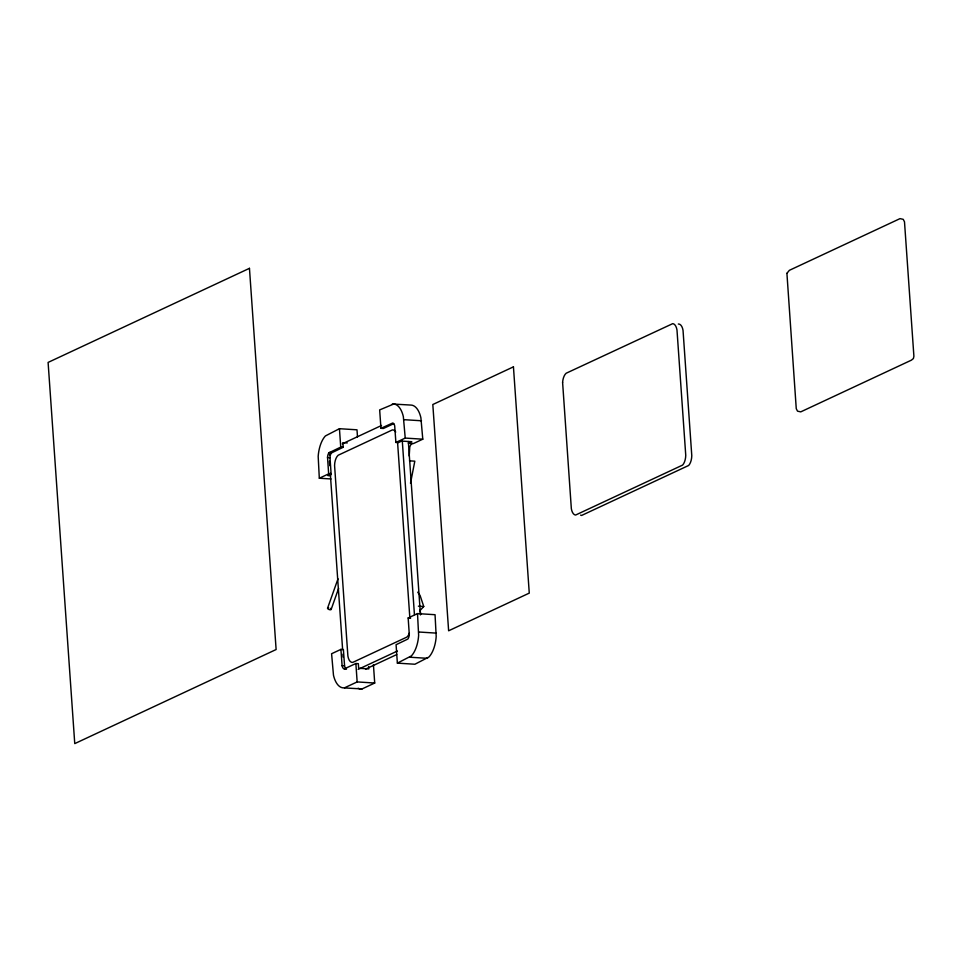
<?xml version="1.0" encoding="UTF-8"?>
<svg xmlns="http://www.w3.org/2000/svg" width="962" height="962" viewBox="0 0 962 962"><rect width="100%" height="100%" fill="white"/><g stroke="black" fill="none" stroke-linecap="round" stroke-linejoin="round"><path stroke-width="1.44" d="M357.491 436.892L356.998 429.81L339.442 428.703L325.409 435.942A24.784 12.253 -86.4 0 0 318.182 456.409L319.312 478.234L328.655 473.869L327.525 457.263A5.796 2.862 -86.4 0 1 328.956 452.789L340.74 447.114L343.206 447.27L342.881 442.664L347.234 442.941M330.748 475.733L327.85 475.553L331.12 474.025L329.99 457.419A5.796 2.862 -86.4 0 1 331.421 452.946L343.206 447.27M417.508 613.6L418.638 635.425A24.784 12.253 -86.4 0 1 411.399 655.892L397.366 663.131L396.079 644.708L407.864 639.045A5.796 2.862 -86.4 0 0 409.295 634.559L408.165 617.965L417.508 613.6L435.052 614.706L436.195 636.531A24.784 12.253 -86.4 0 1 428.956 656.998L414.923 664.237L397.366 663.131M409.211 455.988L409.764 447.198A6.169 3.042 -86.4 0 1 412.626 443.506M410.485 483.297L414.814 461.171L409.475 460.834M327.573 608.188L338.011 578.799M331.181 609.367L338.612 588.395M419.925 610.654L423.749 606.517L420.081 595.454L417.724 592.195M380.952 428.318L392.749 422.979A5.796 2.862 -86.4 0 1 394.697 425.877L395.887 442.448L405.23 438.083L403.343 416.618A24.784 12.253 -86.4 0 0 393.795 403.992L379.665 409.908L380.952 428.318L383.417 428.475L393.686 423.677M342.316 443.807L381.529 425.481M392.292 404.004L411.339 405.098A24.784 12.253 -86.4 0 1 420.887 417.724L422.787 439.189L413.444 443.554L408.513 443.241L411.784 441.714L401.623 441.077L398.352 442.604L395.887 442.448M340.921 649.374L342.123 665.957A5.796 2.862 -86.4 0 0 344.071 668.855L346.536 669.011A5.796 2.862 -86.4 0 1 344.588 666.113L343.398 649.53L340.921 649.374L331.589 653.739L333.477 675.216A24.784 12.253 -86.4 0 0 343.025 687.842L362.085 688.924L374.711 683.032L373.424 664.61M344.324 668.903L355.868 663.503L358.333 663.66L358.658 668.265L368.807 668.903L368.65 666.606M358.129 669.384L397.438 651.021M365.524 669.131L396.705 654.569M344.528 687.818L357.155 681.926L374.711 683.032M678.33 324.026L678.775 324.026A10.546 5.207 -86.4 0 1 683.032 330.351L691.786 455.687A10.546 5.207 -86.4 0 1 688.672 465.464L581.649 515.428A10.546 5.207 -86.4 0 1 580.615 515.115M362.085 688.924L360.582 688.948A24.784 12.253 -86.4 0 1 358.153 688.215M403.944 419.672L421.5 420.779M405.23 438.083L422.787 439.189M329.184 452.513L331.662 452.669M327.513 457.551L329.978 457.708M328.655 473.869L331.12 474.025M319.312 478.234L331.012 478.968M418.398 606.18L423.749 606.517M408.165 617.965L410.63 618.121M418.795 632.01L436.339 633.116M409.992 657.226L427.549 658.333M342.063 665.692L344.528 665.848M419.937 610.112L420.827 614.129M408.345 441.522L420.466 614.922M402.308 441.149L414.43 614.538M397.559 442.207L409.848 617.929M339.442 428.703L340.74 447.114M355.868 663.503L357.155 681.926M329.449 461.159L329.762 465.644M330.279 473.124L342.628 649.651M342.941 654.148L343.145 657.13M330.423 608.369A1.9 0.818 19.5 0 1 330.639 609.752A1.9 0.818 19.5 0 1 327.886 608.85A1.9 0.818 19.5 0 1 328.631 607.78M408.477 443.602A6.169 3.042 -86.4 0 1 409.331 443.302M409.403 632.972A10.546 5.207 -86.4 0 1 406.842 637.109L352.681 662.421A10.546 5.207 -86.4 0 1 347.895 656.096L334.572 465.488A10.546 5.207 -86.4 0 1 338.191 455.23L392.352 429.93A10.546 5.207 -86.4 0 1 395.731 432.082M329.521 455.303A10.546 5.207 -86.4 0 1 329.725 454.28M562.602 382.407L571.344 508.718A10.546 5.207 -86.4 0 0 575.601 515.043L682.623 465.079A10.546 5.207 -86.4 0 0 685.75 455.303L676.983 329.966A10.546 5.207 -86.4 0 0 672.727 323.641L566.173 373.232A10.546 5.207 -86.4 0 0 562.602 382.407M786.916 273.328L796.259 408.682L797.522 411.159L800.745 411.868L911.399 360.161L913.395 358.549L913.9 356.253L904.496 221.813L903.234 219.336L900.011 218.627L789.357 270.334L786.916 273.328M249.459 268.326L48.1 362.421L74.759 743.614L276.118 649.53L249.459 268.326M513.443 366.847L432.816 404.521L448.629 630.795L529.268 593.109L513.443 366.847"/></g></svg>
